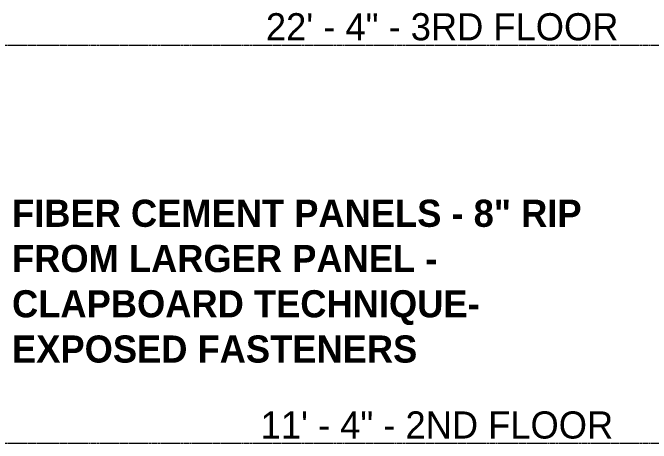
# Model space of a CAD drawing. Header units: inches. Extents: x 1822 to 8392, y -297 to 673.
# Drawn here: x 3952.9 to 4164.6, y 136 to 278.7 of the extents above; entities that cross this region are included whole.
import ezdxf

# ---------------------------------------------------------------- set-up
doc = ezdxf.new("R2010")
doc.units = ezdxf.units.IN
doc.header["$MEASUREMENT"] = 0
doc.linetypes.add('Grid Line 1_2_', pattern=[0.875, 0.5, -0.125, 0.125, -0.125])
for name, color, linetype, lineweight in [('A-FLOR-LEVL', 51, 'Continuous', 9), ('A-FLOR-LEVL-4', 51, 'Grid Line 1_2_', 9), ('G-ANNO-TEXT-1', 231, 'Continuous', 9)]:
    doc.layers.add(name, color=color, linetype=linetype, lineweight=lineweight)
doc.styles.add('Century Gothic', font='ufonts.com_century-gothic.ttf', dxfattribs={"height": 9})
doc.styles.add('Century Gothic_B', font='GOTHICB.TTF', dxfattribs={"height": 9})

msp = doc.modelspace()

# ---------------------------------------------------------------- linework, layer by layer
at = {"layer": 'A-FLOR-LEVL-4'}
for p, q in [((1830.94838, 268), (4167.96446, 268)), ((1830.94838, 136), (4167.96446, 136))]:
    msp.add_line(p, q, dxfattribs=at)

# ---------------------------------------------------------------- texts
at = {"layer": 'A-FLOR-LEVL', "char_height": 9, "attachment_point": 1, "style": 'Century Gothic'}
for s, insert, width in [('22\' - 4" - 3RD FLOOR', (4036.84104, 278.55078), 145.137), ('11\' - 4" - 2ND FLOOR', (4035.10245, 146.55078), 147.258)]:
    msp.add_mtext(s, dxfattribs=dict(at, insert=insert, width=width))
at = {"layer": 'G-ANNO-TEXT-1', "char_height": 9, "attachment_point": 1, "style": 'Century Gothic_B'}
for s, insert, width in [('FIBER CEMENT PANELS - 8" RIP', (3952.62612, 216.72306), 216.948), ('FROM LARGER PANEL -', (3952.62612, 201.72306), 166.65), ('CLAPBOARD TECHNIQUE-', (3952.62612, 186.72306), 187.557), ('EXPOSED FASTENERS', (3952.62612, 171.72306), 150.591)]:
    msp.add_mtext(s, dxfattribs=dict(at, insert=insert, width=width))

doc.saveas('drawing.dxf')
